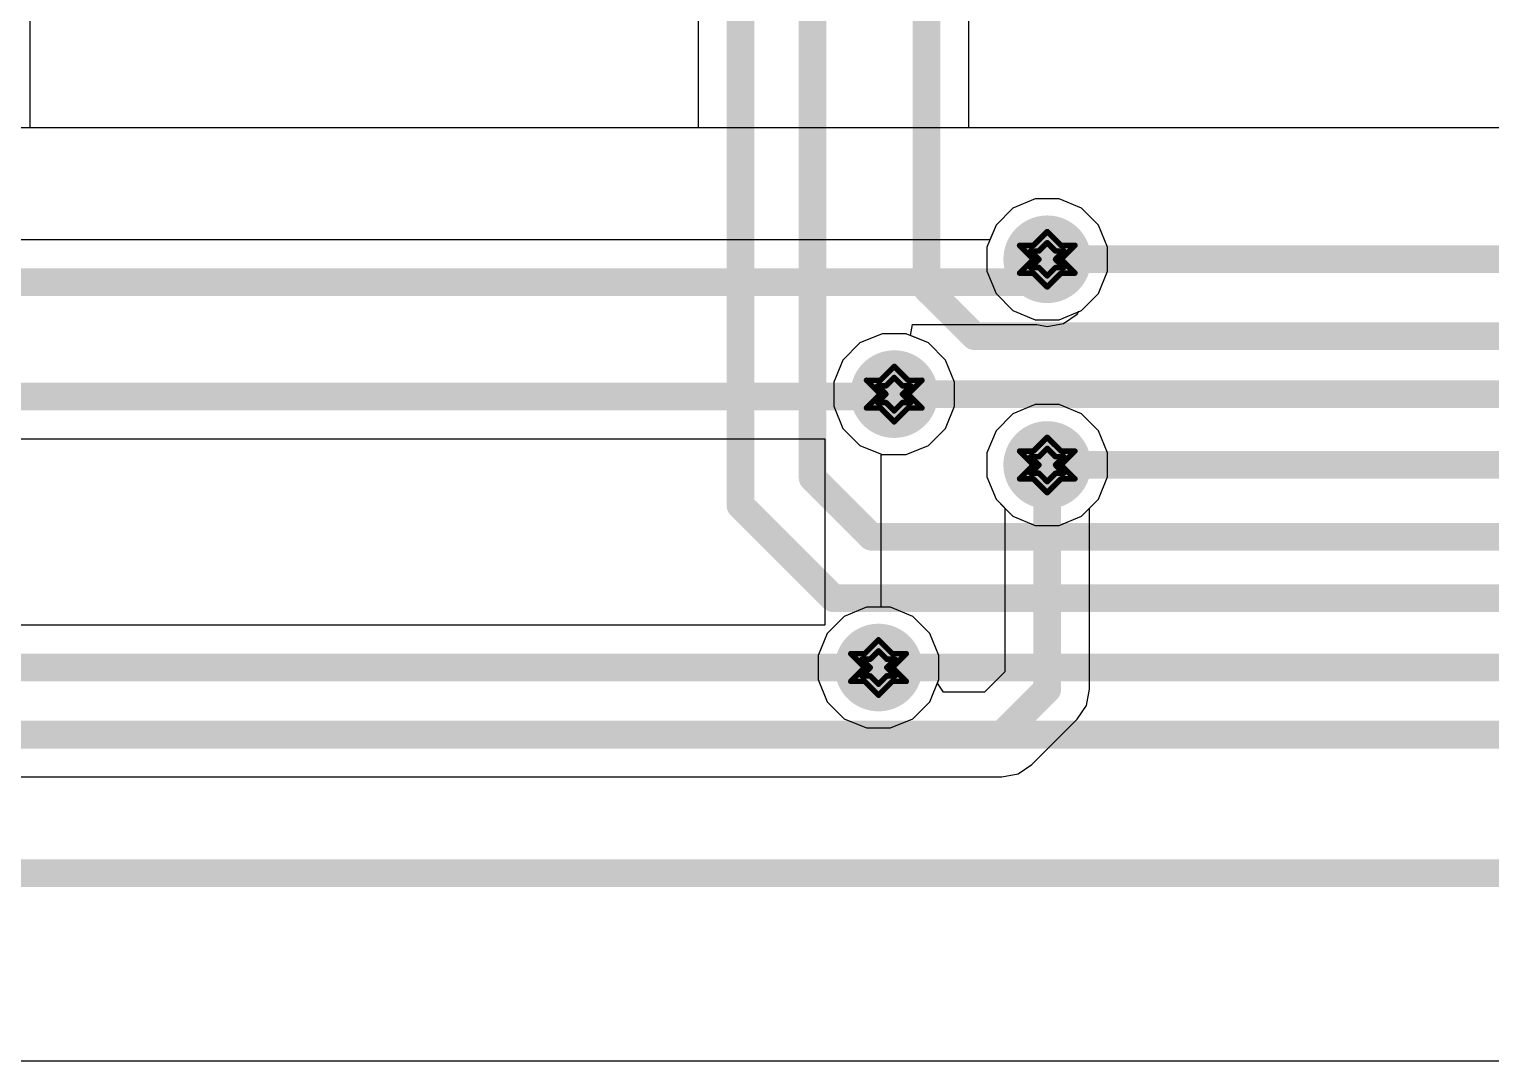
# Model space of a CAD drawing. Header units: inches. Extents: x -5 to 5328, y -4 to 5281.
# Drawn here: x 17.26 to 30.67, y 28.59 to 38.05 of the extents above; entities that cross this region are included whole.
import ezdxf

# ---------------------------------------------------------------- set-up
doc = ezdxf.new("R2010")
doc.units = ezdxf.units.IN
for name, color, linetype in [('Bottom Layer', 5, 'Continuous'), ('Bottom Solder', 6, 'Continuous'), ('Drill Drawing', 1, 'Continuous'), ('Layer 1', 16, 'Continuous'), ('Layer 2', 76, 'Continuous'), ('Top Layer', 1, 'Continuous'), ('Top Solder', 216, 'Continuous'), ('Via Holes', 16, 'Continuous')]:
    doc.layers.add(name, color=color, linetype=linetype)

msp = doc.modelspace()

# ---------------------------------------------------------------- hatches: boundary and pattern name
at = {"layer": 'Bottom Layer'}
h = msp.add_hatch(color=5, dxfattribs=at)
edge = h.paths.add_edge_path()
edge.add_arc((26.601, 35.944), 0.3, 0, 360)
h = msp.add_hatch(color=5, dxfattribs=at)
edge = h.paths.add_edge_path()
edge.add_arc((25.198, 34.707), 0.3, 0, 360)
h = msp.add_hatch(color=5, dxfattribs=at)
edge = h.paths.add_edge_path()
edge.add_arc((26.601, 34.057), 0.3, 0, 360)
h = msp.add_hatch(color=5, dxfattribs=at)
edge = h.paths.add_edge_path()
edge.add_arc((25.054, 32.199), 0.3, 0, 360)
at = {"layer": 'Bottom Solder'}
h = msp.add_hatch(color=6, dxfattribs=at)
edge = h.paths.add_edge_path()
edge.add_arc((26.601, 35.944), 0.402, 0, 360)
h = msp.add_hatch(color=6, dxfattribs=at)
edge = h.paths.add_edge_path()
edge.add_arc((25.198, 34.707), 0.402, 0, 360)
h = msp.add_hatch(color=6, dxfattribs=at)
edge = h.paths.add_edge_path()
edge.add_arc((26.601, 34.057), 0.402, 0, 360)
h = msp.add_hatch(color=6, dxfattribs=at)
edge = h.paths.add_edge_path()
edge.add_arc((25.054, 32.199), 0.402, 0, 360)
at = {"layer": 'Layer 1'}
h = msp.add_hatch(color=16, dxfattribs=at)
edge = h.paths.add_edge_path()
edge.add_arc((26.601, 35.944), 0.3, 0, 360)
h = msp.add_hatch(color=16, dxfattribs=at)
edge = h.paths.add_edge_path()
edge.add_arc((25.198, 34.707), 0.3, 0, 360)
h = msp.add_hatch(color=16, dxfattribs=at)
edge = h.paths.add_edge_path()
edge.add_arc((26.601, 34.057), 0.3, 0, 360)
h = msp.add_hatch(color=16, dxfattribs=at)
edge = h.paths.add_edge_path()
edge.add_arc((25.054, 32.199), 0.3, 0, 360)
at = {"layer": 'Layer 2'}
h = msp.add_hatch(color=76, dxfattribs=at)
edge = h.paths.add_edge_path()
edge.add_arc((26.601, 35.944), 0.3, 0, 360)
h = msp.add_hatch(color=76, dxfattribs=at)
edge = h.paths.add_edge_path()
edge.add_arc((25.198, 34.707), 0.3, 0, 360)
h = msp.add_hatch(color=76, dxfattribs=at)
edge = h.paths.add_edge_path()
edge.add_arc((26.601, 34.057), 0.3, 0, 360)
h = msp.add_hatch(color=76, dxfattribs=at)
edge = h.paths.add_edge_path()
edge.add_arc((25.054, 32.199), 0.3, 0, 360)
at = {"layer": 'Top Layer'}
h = msp.add_hatch(color=1, dxfattribs=at)
edge = h.paths.add_edge_path()
edge.add_arc((26.601, 35.944), 0.3, 0, 360)
h = msp.add_hatch(color=1, dxfattribs=at)
edge = h.paths.add_edge_path()
edge.add_arc((25.198, 34.707), 0.3, 0, 360)
h = msp.add_hatch(color=1, dxfattribs=at)
edge = h.paths.add_edge_path()
edge.add_arc((26.601, 34.057), 0.3, 0, 360)
h = msp.add_hatch(color=1, dxfattribs=at)
edge = h.paths.add_edge_path()
edge.add_arc((25.054, 32.199), 0.3, 0, 360)
at = {"layer": 'Top Solder'}
h = msp.add_hatch(color=216, dxfattribs=at)
edge = h.paths.add_edge_path()
edge.add_arc((26.601, 35.944), 0.402, 0, 360)
h = msp.add_hatch(color=216, dxfattribs=at)
edge = h.paths.add_edge_path()
edge.add_arc((25.198, 34.707), 0.402, 0, 360)
h = msp.add_hatch(color=216, dxfattribs=at)
edge = h.paths.add_edge_path()
edge.add_arc((26.601, 34.057), 0.402, 0, 360)
h = msp.add_hatch(color=216, dxfattribs=at)
edge = h.paths.add_edge_path()
edge.add_arc((25.054, 32.199), 0.402, 0, 360)
at = {"layer": 'Via Holes'}
h = msp.add_hatch(color=7, dxfattribs=at)
edge = h.paths.add_edge_path()
edge.add_arc((26.601, 35.944), 0.15, 0, 360)
h = msp.add_hatch(color=7, dxfattribs=at)
edge = h.paths.add_edge_path()
edge.add_arc((25.198, 34.707), 0.15, 0, 360)
h = msp.add_hatch(color=7, dxfattribs=at)
edge = h.paths.add_edge_path()
edge.add_arc((26.601, 34.057), 0.15, 0, 360)
h = msp.add_hatch(color=7, dxfattribs=at)
edge = h.paths.add_edge_path()
edge.add_arc((25.054, 32.199), 0.15, 0, 360)

# ---------------------------------------------------------------- linework, layer by layer
at = {"layer": 'Bottom Layer'}
for p, q in [((26.491, 36.498), (26.287, 36.414)), ((26.711, 36.498), (26.491, 36.498)), ((26.915, 36.414), (26.711, 36.498)), ((26.287, 36.414), (26.132, 36.258)), ((27.071, 36.258), (26.915, 36.414)), ((26.132, 36.258), (26.076, 36.123)), ((27.155, 36.054), (27.071, 36.258)), ((26.076, 36.123), (17.037, 36.123)), ((27.155, 35.834), (27.155, 36.054)), ((27.071, 35.63), (27.155, 35.834)), ((26.915, 35.474), (27.071, 35.63)), ((26.75, 35.356), (26.876, 35.441)), ((26.876, 35.441), (26.892, 35.465)), ((26.892, 35.465), (26.915, 35.474)), ((25.347, 35.245), (25.367, 35.346)), ((25.367, 35.346), (26.505, 35.346)), ((26.505, 35.346), (26.601, 35.327)), ((26.601, 35.327), (26.75, 35.356)), ((25.512, 35.176), (25.347, 35.245)), ((25.668, 35.02), (25.512, 35.176)), ((25.752, 34.817), (25.668, 35.02)), ((25.752, 34.596), (25.752, 34.817)), ((25.668, 34.393), (25.752, 34.596)), ((26.491, 34.611), (26.287, 34.526)), ((26.711, 34.611), (26.491, 34.611)), ((26.915, 34.526), (26.711, 34.611)), ((26.287, 34.526), (26.132, 34.371)), ((27.071, 34.371), (26.915, 34.526)), ((25.512, 34.237), (25.668, 34.393)), ((26.132, 34.371), (26.047, 34.167)), ((27.155, 34.167), (27.071, 34.371)), ((10.539, 34.296), (24.56, 34.296)), ((24.56, 34.296), (24.56, 32.587)), ((25.308, 34.153), (25.512, 34.237)), ((25.078, 34.146), (25.088, 34.153)), ((25.078, 32.753), (25.078, 34.146)), ((25.088, 34.153), (25.308, 34.153)), ((26.047, 34.167), (26.047, 33.947)), ((27.155, 33.947), (27.155, 34.167)), ((26.047, 33.947), (26.132, 33.743)), ((27.071, 33.743), (27.155, 33.947)), ((26.132, 33.743), (26.213, 33.662)), ((26.213, 33.662), (26.213, 32.16)), ((26.99, 33.662), (27.071, 33.743)), ((26.99, 31.999), (26.99, 33.662)), ((25.164, 32.753), (25.078, 32.753)), ((25.368, 32.668), (25.164, 32.753)), ((24.56, 32.587), (7.102, 32.587)), ((25.524, 32.512), (25.368, 32.668)), ((25.608, 32.309), (25.524, 32.512)), ((25.608, 32.088), (25.608, 32.309)), ((25.595, 32.056), (25.608, 32.088)), ((25.651, 31.972), (25.595, 32.056)), ((26.213, 32.16), (26.025, 31.972)), ((26.025, 31.972), (25.651, 31.972)), ((26.96, 31.851), (26.99, 31.999)), ((26.876, 31.725), (26.96, 31.851)), ((26.46, 31.309), (26.876, 31.725)), ((26.334, 31.225), (26.46, 31.309)), ((6.682, 31.195), (26.185, 31.195)), ((26.185, 31.195), (26.334, 31.225))]:
    msp.add_line(p, q, dxfattribs=at)
for points in [[(11.237, 35.735, 0.254, 0.254, 0), (26.582, 35.735, 0.254, 0.254, 0)], [(26.582, 35.735, 0.254, 0.254, 0), (26.601, 35.715, 0.254, 0.254, 0)], [(10.144, 34.684, 0.254, 0.254, 0), (25.175, 34.684, 0.254, 0.254, 0)], [(25.175, 34.684, 0.254, 0.254, 0), (25.198, 34.707, 0.254, 0.254, 0)], [(26.601, 31.999, 0.254, 0.254, 0), (26.601, 34.057, 0.254, 0.254, 0)], [(6.941, 32.199, 0.254, 0.254, 0), (25.054, 32.199, 0.254, 0.254, 0)], [(26.185, 31.583, 0.254, 0.254, 0), (26.601, 31.999, 0.254, 0.254, 0)], [(6.682, 31.583, 0.254, 0.254, 0), (26.185, 31.583, 0.254, 0.254, 0)]]:
    msp.add_lwpolyline(points, format="xyseb", dxfattribs=at)
for points in [[(26.519, 35.735, 0.127, 0.127, 1), (26.646, 35.735, 0.127, 0.127, 1)], [(26.519, 35.735, 0.127, 0.127, 1), (26.646, 35.735, 0.127, 0.127, 1)], [(26.538, 35.715, 0.127, 0.127, 1), (26.665, 35.715, 0.127, 0.127, 1)], [(25.112, 34.684, 0.127, 0.127, 1), (25.239, 34.684, 0.127, 0.127, 1)], [(25.112, 34.684, 0.127, 0.127, 1), (25.239, 34.684, 0.127, 0.127, 1)], [(25.134, 34.707, 0.127, 0.127, 1), (25.261, 34.707, 0.127, 0.127, 1)], [(26.538, 34.057, 0.127, 0.127, 1), (26.665, 34.057, 0.127, 0.127, 1)], [(24.99, 32.199, 0.127, 0.127, 1), (25.117, 32.199, 0.127, 0.127, 1)], [(26.538, 31.999, 0.127, 0.127, 1), (26.665, 31.999, 0.127, 0.127, 1)], [(26.538, 31.999, 0.127, 0.127, 1), (26.665, 31.999, 0.127, 0.127, 1)], [(26.122, 31.583, 0.127, 0.127, 1), (26.249, 31.583, 0.127, 0.127, 1)], [(26.122, 31.583, 0.127, 0.127, 1), (26.249, 31.583, 0.127, 0.127, 1)]]:
    msp.add_lwpolyline(points, format="xyseb", close=True, dxfattribs=at)
at = {"layer": 'Drill Drawing'}
for points in [[(26.474, 36.071, 0.0508, 0.0508, 0), (26.601, 36.198, 0.0508, 0.0508, 0)], [(26.601, 36.198, 0.0508, 0.0508, 0), (26.728, 36.071, 0.0508, 0.0508, 0)], [(26.347, 36.071, 0.0508, 0.0508, 0), (26.474, 35.944, 0.0508, 0.0508, 0)], [(26.347, 36.071, 0.0508, 0.0508, 0), (26.474, 36.071, 0.0508, 0.0508, 0)], [(26.525, 36.02, 0.0508, 0.0508, 0), (26.601, 36.096, 0.0508, 0.0508, 0)], [(26.601, 36.096, 0.0508, 0.0508, 0), (26.677, 36.02, 0.0508, 0.0508, 0)], [(26.728, 36.071, 0.0508, 0.0508, 0), (26.855, 36.071, 0.0508, 0.0508, 0)], [(26.728, 35.944, 0.0508, 0.0508, 0), (26.855, 36.071, 0.0508, 0.0508, 0)], [(26.347, 35.817, 0.0508, 0.0508, 0), (26.474, 35.944, 0.0508, 0.0508, 0)], [(26.449, 36.02, 0.0508, 0.0508, 0), (26.525, 35.944, 0.0508, 0.0508, 0)], [(26.449, 36.02, 0.0508, 0.0508, 0), (26.525, 36.02, 0.0508, 0.0508, 0)], [(26.449, 35.868, 0.0508, 0.0508, 0), (26.525, 35.944, 0.0508, 0.0508, 0)], [(26.677, 36.02, 0.0508, 0.0508, 0), (26.754, 36.02, 0.0508, 0.0508, 0)], [(26.677, 35.944, 0.0508, 0.0508, 0), (26.754, 36.02, 0.0508, 0.0508, 0)], [(26.677, 35.944, 0.0508, 0.0508, 0), (26.754, 35.868, 0.0508, 0.0508, 0)], [(26.728, 35.944, 0.0508, 0.0508, 0), (26.855, 35.817, 0.0508, 0.0508, 0)], [(26.347, 35.817, 0.0508, 0.0508, 0), (26.474, 35.817, 0.0508, 0.0508, 0)], [(26.449, 35.868, 0.0508, 0.0508, 0), (26.525, 35.868, 0.0508, 0.0508, 0)], [(26.474, 35.817, 0.0508, 0.0508, 0), (26.601, 35.69, 0.0508, 0.0508, 0)], [(26.525, 35.868, 0.0508, 0.0508, 0), (26.601, 35.792, 0.0508, 0.0508, 0)], [(26.601, 35.792, 0.0508, 0.0508, 0), (26.677, 35.868, 0.0508, 0.0508, 0)], [(26.601, 35.69, 0.0508, 0.0508, 0), (26.728, 35.817, 0.0508, 0.0508, 0)], [(26.677, 35.868, 0.0508, 0.0508, 0), (26.754, 35.868, 0.0508, 0.0508, 0)], [(26.728, 35.817, 0.0508, 0.0508, 0), (26.855, 35.817, 0.0508, 0.0508, 0)], [(24.944, 34.834, 0.0508, 0.0508, 0), (25.071, 34.707, 0.0508, 0.0508, 0)], [(24.944, 34.834, 0.0508, 0.0508, 0), (25.071, 34.834, 0.0508, 0.0508, 0)], [(25.071, 34.834, 0.0508, 0.0508, 0), (25.198, 34.961, 0.0508, 0.0508, 0)], [(25.122, 34.783, 0.0508, 0.0508, 0), (25.198, 34.859, 0.0508, 0.0508, 0)], [(25.198, 34.961, 0.0508, 0.0508, 0), (25.325, 34.834, 0.0508, 0.0508, 0)], [(25.198, 34.859, 0.0508, 0.0508, 0), (25.274, 34.783, 0.0508, 0.0508, 0)], [(25.325, 34.834, 0.0508, 0.0508, 0), (25.452, 34.834, 0.0508, 0.0508, 0)], [(25.325, 34.707, 0.0508, 0.0508, 0), (25.452, 34.834, 0.0508, 0.0508, 0)], [(24.944, 34.58, 0.0508, 0.0508, 0), (25.071, 34.707, 0.0508, 0.0508, 0)], [(25.045, 34.783, 0.0508, 0.0508, 0), (25.122, 34.707, 0.0508, 0.0508, 0)], [(25.045, 34.783, 0.0508, 0.0508, 0), (25.122, 34.783, 0.0508, 0.0508, 0)], [(25.045, 34.63, 0.0508, 0.0508, 0), (25.122, 34.707, 0.0508, 0.0508, 0)], [(25.274, 34.783, 0.0508, 0.0508, 0), (25.35, 34.783, 0.0508, 0.0508, 0)], [(25.274, 34.707, 0.0508, 0.0508, 0), (25.35, 34.783, 0.0508, 0.0508, 0)], [(25.274, 34.707, 0.0508, 0.0508, 0), (25.35, 34.63, 0.0508, 0.0508, 0)], [(25.325, 34.707, 0.0508, 0.0508, 0), (25.452, 34.58, 0.0508, 0.0508, 0)], [(24.944, 34.58, 0.0508, 0.0508, 0), (25.071, 34.58, 0.0508, 0.0508, 0)], [(25.045, 34.63, 0.0508, 0.0508, 0), (25.122, 34.63, 0.0508, 0.0508, 0)], [(25.071, 34.58, 0.0508, 0.0508, 0), (25.198, 34.453, 0.0508, 0.0508, 0)], [(25.122, 34.63, 0.0508, 0.0508, 0), (25.198, 34.554, 0.0508, 0.0508, 0)], [(25.198, 34.554, 0.0508, 0.0508, 0), (25.274, 34.63, 0.0508, 0.0508, 0)], [(25.198, 34.453, 0.0508, 0.0508, 0), (25.325, 34.58, 0.0508, 0.0508, 0)], [(25.274, 34.63, 0.0508, 0.0508, 0), (25.35, 34.63, 0.0508, 0.0508, 0)], [(25.325, 34.58, 0.0508, 0.0508, 0), (25.452, 34.58, 0.0508, 0.0508, 0)], [(26.474, 34.184, 0.0508, 0.0508, 0), (26.601, 34.311, 0.0508, 0.0508, 0)], [(26.601, 34.311, 0.0508, 0.0508, 0), (26.728, 34.184, 0.0508, 0.0508, 0)], [(26.347, 34.184, 0.0508, 0.0508, 0), (26.474, 34.057, 0.0508, 0.0508, 0)], [(26.347, 34.184, 0.0508, 0.0508, 0), (26.474, 34.184, 0.0508, 0.0508, 0)], [(26.525, 34.133, 0.0508, 0.0508, 0), (26.601, 34.209, 0.0508, 0.0508, 0)], [(26.601, 34.209, 0.0508, 0.0508, 0), (26.677, 34.133, 0.0508, 0.0508, 0)], [(26.728, 34.184, 0.0508, 0.0508, 0), (26.855, 34.184, 0.0508, 0.0508, 0)], [(26.728, 34.057, 0.0508, 0.0508, 0), (26.855, 34.184, 0.0508, 0.0508, 0)], [(26.347, 33.93, 0.0508, 0.0508, 0), (26.474, 34.057, 0.0508, 0.0508, 0)], [(26.449, 34.133, 0.0508, 0.0508, 0), (26.525, 34.057, 0.0508, 0.0508, 0)], [(26.449, 34.133, 0.0508, 0.0508, 0), (26.525, 34.133, 0.0508, 0.0508, 0)], [(26.449, 33.981, 0.0508, 0.0508, 0), (26.525, 34.057, 0.0508, 0.0508, 0)], [(26.677, 34.133, 0.0508, 0.0508, 0), (26.754, 34.133, 0.0508, 0.0508, 0)], [(26.677, 34.057, 0.0508, 0.0508, 0), (26.754, 34.133, 0.0508, 0.0508, 0)], [(26.677, 34.057, 0.0508, 0.0508, 0), (26.754, 33.981, 0.0508, 0.0508, 0)], [(26.728, 34.057, 0.0508, 0.0508, 0), (26.855, 33.93, 0.0508, 0.0508, 0)], [(26.347, 33.93, 0.0508, 0.0508, 0), (26.474, 33.93, 0.0508, 0.0508, 0)], [(26.449, 33.981, 0.0508, 0.0508, 0), (26.525, 33.981, 0.0508, 0.0508, 0)], [(26.474, 33.93, 0.0508, 0.0508, 0), (26.601, 33.803, 0.0508, 0.0508, 0)], [(26.525, 33.981, 0.0508, 0.0508, 0), (26.601, 33.904, 0.0508, 0.0508, 0)], [(26.601, 33.904, 0.0508, 0.0508, 0), (26.677, 33.981, 0.0508, 0.0508, 0)], [(26.601, 33.803, 0.0508, 0.0508, 0), (26.728, 33.93, 0.0508, 0.0508, 0)], [(26.677, 33.981, 0.0508, 0.0508, 0), (26.754, 33.981, 0.0508, 0.0508, 0)], [(26.728, 33.93, 0.0508, 0.0508, 0), (26.855, 33.93, 0.0508, 0.0508, 0)], [(24.927, 32.326, 0.0508, 0.0508, 0), (25.054, 32.453, 0.0508, 0.0508, 0)], [(25.054, 32.453, 0.0508, 0.0508, 0), (25.181, 32.326, 0.0508, 0.0508, 0)], [(24.8, 32.326, 0.0508, 0.0508, 0), (24.927, 32.199, 0.0508, 0.0508, 0)], [(24.8, 32.326, 0.0508, 0.0508, 0), (24.927, 32.326, 0.0508, 0.0508, 0)], [(24.978, 32.275, 0.0508, 0.0508, 0), (25.054, 32.351, 0.0508, 0.0508, 0)], [(25.054, 32.351, 0.0508, 0.0508, 0), (25.13, 32.275, 0.0508, 0.0508, 0)], [(25.181, 32.326, 0.0508, 0.0508, 0), (25.308, 32.326, 0.0508, 0.0508, 0)], [(25.181, 32.199, 0.0508, 0.0508, 0), (25.308, 32.326, 0.0508, 0.0508, 0)], [(24.8, 32.072, 0.0508, 0.0508, 0), (24.927, 32.199, 0.0508, 0.0508, 0)], [(24.901, 32.275, 0.0508, 0.0508, 0), (24.978, 32.199, 0.0508, 0.0508, 0)], [(24.901, 32.275, 0.0508, 0.0508, 0), (24.978, 32.275, 0.0508, 0.0508, 0)], [(24.901, 32.122, 0.0508, 0.0508, 0), (24.978, 32.199, 0.0508, 0.0508, 0)], [(25.13, 32.275, 0.0508, 0.0508, 0), (25.206, 32.275, 0.0508, 0.0508, 0)], [(25.13, 32.199, 0.0508, 0.0508, 0), (25.206, 32.275, 0.0508, 0.0508, 0)], [(25.13, 32.199, 0.0508, 0.0508, 0), (25.206, 32.122, 0.0508, 0.0508, 0)], [(25.181, 32.199, 0.0508, 0.0508, 0), (25.308, 32.072, 0.0508, 0.0508, 0)], [(24.8, 32.072, 0.0508, 0.0508, 0), (24.927, 32.072, 0.0508, 0.0508, 0)], [(24.901, 32.122, 0.0508, 0.0508, 0), (24.978, 32.122, 0.0508, 0.0508, 0)], [(24.927, 32.072, 0.0508, 0.0508, 0), (25.054, 31.945, 0.0508, 0.0508, 0)], [(24.978, 32.122, 0.0508, 0.0508, 0), (25.054, 32.046, 0.0508, 0.0508, 0)], [(25.054, 32.046, 0.0508, 0.0508, 0), (25.13, 32.122, 0.0508, 0.0508, 0)], [(25.054, 31.945, 0.0508, 0.0508, 0), (25.181, 32.072, 0.0508, 0.0508, 0)], [(25.13, 32.122, 0.0508, 0.0508, 0), (25.206, 32.122, 0.0508, 0.0508, 0)], [(25.181, 32.072, 0.0508, 0.0508, 0), (25.308, 32.072, 0.0508, 0.0508, 0)]]:
    msp.add_lwpolyline(points, format="xyseb", dxfattribs=at)
for points in [[(26.589, 36.198, 0.0254, 0.0254, 1), (26.614, 36.198, 0.0254, 0.0254, 1)], [(26.589, 36.198, 0.0254, 0.0254, 1), (26.614, 36.198, 0.0254, 0.0254, 1)], [(26.335, 36.071, 0.0254, 0.0254, 1), (26.36, 36.071, 0.0254, 0.0254, 1)], [(26.335, 36.071, 0.0254, 0.0254, 1), (26.36, 36.071, 0.0254, 0.0254, 1)], [(26.462, 36.071, 0.0254, 0.0254, 1), (26.487, 36.071, 0.0254, 0.0254, 1)], [(26.462, 36.071, 0.0254, 0.0254, 1), (26.487, 36.071, 0.0254, 0.0254, 1)], [(26.589, 36.096, 0.0254, 0.0254, 1), (26.614, 36.096, 0.0254, 0.0254, 1)], [(26.589, 36.096, 0.0254, 0.0254, 1), (26.614, 36.096, 0.0254, 0.0254, 1)], [(26.716, 36.071, 0.0254, 0.0254, 1), (26.741, 36.071, 0.0254, 0.0254, 1)], [(26.716, 36.071, 0.0254, 0.0254, 1), (26.741, 36.071, 0.0254, 0.0254, 1)], [(26.843, 36.071, 0.0254, 0.0254, 1), (26.868, 36.071, 0.0254, 0.0254, 1)], [(26.843, 36.071, 0.0254, 0.0254, 1), (26.868, 36.071, 0.0254, 0.0254, 1)], [(26.436, 36.02, 0.0254, 0.0254, 1), (26.462, 36.02, 0.0254, 0.0254, 1)], [(26.436, 36.02, 0.0254, 0.0254, 1), (26.462, 36.02, 0.0254, 0.0254, 1)], [(26.462, 35.944, 0.0254, 0.0254, 1), (26.487, 35.944, 0.0254, 0.0254, 1)], [(26.462, 35.944, 0.0254, 0.0254, 1), (26.487, 35.944, 0.0254, 0.0254, 1)], [(26.512, 36.02, 0.0254, 0.0254, 1), (26.538, 36.02, 0.0254, 0.0254, 1)], [(26.512, 36.02, 0.0254, 0.0254, 1), (26.538, 36.02, 0.0254, 0.0254, 1)], [(26.512, 35.944, 0.0254, 0.0254, 1), (26.538, 35.944, 0.0254, 0.0254, 1)], [(26.512, 35.944, 0.0254, 0.0254, 1), (26.538, 35.944, 0.0254, 0.0254, 1)], [(26.665, 36.02, 0.0254, 0.0254, 1), (26.69, 36.02, 0.0254, 0.0254, 1)], [(26.665, 36.02, 0.0254, 0.0254, 1), (26.69, 36.02, 0.0254, 0.0254, 1)], [(26.665, 35.944, 0.0254, 0.0254, 1), (26.69, 35.944, 0.0254, 0.0254, 1)], [(26.665, 35.944, 0.0254, 0.0254, 1), (26.69, 35.944, 0.0254, 0.0254, 1)], [(26.716, 35.944, 0.0254, 0.0254, 1), (26.741, 35.944, 0.0254, 0.0254, 1)], [(26.716, 35.944, 0.0254, 0.0254, 1), (26.741, 35.944, 0.0254, 0.0254, 1)], [(26.741, 36.02, 0.0254, 0.0254, 1), (26.766, 36.02, 0.0254, 0.0254, 1)], [(26.741, 36.02, 0.0254, 0.0254, 1), (26.766, 36.02, 0.0254, 0.0254, 1)], [(26.335, 35.817, 0.0254, 0.0254, 1), (26.36, 35.817, 0.0254, 0.0254, 1)], [(26.335, 35.817, 0.0254, 0.0254, 1), (26.36, 35.817, 0.0254, 0.0254, 1)], [(26.436, 35.868, 0.0254, 0.0254, 1), (26.462, 35.868, 0.0254, 0.0254, 1)], [(26.436, 35.868, 0.0254, 0.0254, 1), (26.462, 35.868, 0.0254, 0.0254, 1)], [(26.462, 35.817, 0.0254, 0.0254, 1), (26.487, 35.817, 0.0254, 0.0254, 1)], [(26.462, 35.817, 0.0254, 0.0254, 1), (26.487, 35.817, 0.0254, 0.0254, 1)], [(26.512, 35.868, 0.0254, 0.0254, 1), (26.538, 35.868, 0.0254, 0.0254, 1)], [(26.512, 35.868, 0.0254, 0.0254, 1), (26.538, 35.868, 0.0254, 0.0254, 1)], [(26.589, 35.792, 0.0254, 0.0254, 1), (26.614, 35.792, 0.0254, 0.0254, 1)], [(26.589, 35.792, 0.0254, 0.0254, 1), (26.614, 35.792, 0.0254, 0.0254, 1)], [(26.665, 35.868, 0.0254, 0.0254, 1), (26.69, 35.868, 0.0254, 0.0254, 1)], [(26.665, 35.868, 0.0254, 0.0254, 1), (26.69, 35.868, 0.0254, 0.0254, 1)], [(26.716, 35.817, 0.0254, 0.0254, 1), (26.741, 35.817, 0.0254, 0.0254, 1)], [(26.716, 35.817, 0.0254, 0.0254, 1), (26.741, 35.817, 0.0254, 0.0254, 1)], [(26.741, 35.868, 0.0254, 0.0254, 1), (26.766, 35.868, 0.0254, 0.0254, 1)], [(26.741, 35.868, 0.0254, 0.0254, 1), (26.766, 35.868, 0.0254, 0.0254, 1)], [(26.843, 35.817, 0.0254, 0.0254, 1), (26.868, 35.817, 0.0254, 0.0254, 1)], [(26.843, 35.817, 0.0254, 0.0254, 1), (26.868, 35.817, 0.0254, 0.0254, 1)], [(26.589, 35.69, 0.0254, 0.0254, 1), (26.614, 35.69, 0.0254, 0.0254, 1)], [(26.589, 35.69, 0.0254, 0.0254, 1), (26.614, 35.69, 0.0254, 0.0254, 1)], [(24.931, 34.834, 0.0254, 0.0254, 1), (24.957, 34.834, 0.0254, 0.0254, 1)], [(24.931, 34.834, 0.0254, 0.0254, 1), (24.957, 34.834, 0.0254, 0.0254, 1)], [(25.058, 34.834, 0.0254, 0.0254, 1), (25.084, 34.834, 0.0254, 0.0254, 1)], [(25.058, 34.834, 0.0254, 0.0254, 1), (25.084, 34.834, 0.0254, 0.0254, 1)], [(25.185, 34.961, 0.0254, 0.0254, 1), (25.211, 34.961, 0.0254, 0.0254, 1)], [(25.185, 34.961, 0.0254, 0.0254, 1), (25.211, 34.961, 0.0254, 0.0254, 1)], [(25.185, 34.859, 0.0254, 0.0254, 1), (25.211, 34.859, 0.0254, 0.0254, 1)], [(25.185, 34.859, 0.0254, 0.0254, 1), (25.211, 34.859, 0.0254, 0.0254, 1)], [(25.312, 34.834, 0.0254, 0.0254, 1), (25.338, 34.834, 0.0254, 0.0254, 1)], [(25.312, 34.834, 0.0254, 0.0254, 1), (25.338, 34.834, 0.0254, 0.0254, 1)], [(25.439, 34.834, 0.0254, 0.0254, 1), (25.465, 34.834, 0.0254, 0.0254, 1)], [(25.439, 34.834, 0.0254, 0.0254, 1), (25.465, 34.834, 0.0254, 0.0254, 1)], [(25.033, 34.783, 0.0254, 0.0254, 1), (25.058, 34.783, 0.0254, 0.0254, 1)], [(25.033, 34.783, 0.0254, 0.0254, 1), (25.058, 34.783, 0.0254, 0.0254, 1)], [(25.058, 34.707, 0.0254, 0.0254, 1), (25.084, 34.707, 0.0254, 0.0254, 1)], [(25.058, 34.707, 0.0254, 0.0254, 1), (25.084, 34.707, 0.0254, 0.0254, 1)], [(25.109, 34.783, 0.0254, 0.0254, 1), (25.134, 34.783, 0.0254, 0.0254, 1)], [(25.109, 34.783, 0.0254, 0.0254, 1), (25.134, 34.783, 0.0254, 0.0254, 1)], [(25.109, 34.707, 0.0254, 0.0254, 1), (25.134, 34.707, 0.0254, 0.0254, 1)], [(25.109, 34.707, 0.0254, 0.0254, 1), (25.134, 34.707, 0.0254, 0.0254, 1)], [(25.261, 34.783, 0.0254, 0.0254, 1), (25.287, 34.783, 0.0254, 0.0254, 1)], [(25.261, 34.783, 0.0254, 0.0254, 1), (25.287, 34.783, 0.0254, 0.0254, 1)], [(25.261, 34.707, 0.0254, 0.0254, 1), (25.287, 34.707, 0.0254, 0.0254, 1)], [(25.261, 34.707, 0.0254, 0.0254, 1), (25.287, 34.707, 0.0254, 0.0254, 1)], [(25.312, 34.707, 0.0254, 0.0254, 1), (25.338, 34.707, 0.0254, 0.0254, 1)], [(25.312, 34.707, 0.0254, 0.0254, 1), (25.338, 34.707, 0.0254, 0.0254, 1)], [(25.338, 34.783, 0.0254, 0.0254, 1), (25.363, 34.783, 0.0254, 0.0254, 1)], [(25.338, 34.783, 0.0254, 0.0254, 1), (25.363, 34.783, 0.0254, 0.0254, 1)], [(24.931, 34.58, 0.0254, 0.0254, 1), (24.957, 34.58, 0.0254, 0.0254, 1)], [(24.931, 34.58, 0.0254, 0.0254, 1), (24.957, 34.58, 0.0254, 0.0254, 1)], [(25.033, 34.63, 0.0254, 0.0254, 1), (25.058, 34.63, 0.0254, 0.0254, 1)], [(25.033, 34.63, 0.0254, 0.0254, 1), (25.058, 34.63, 0.0254, 0.0254, 1)], [(25.058, 34.58, 0.0254, 0.0254, 1), (25.084, 34.58, 0.0254, 0.0254, 1)], [(25.058, 34.58, 0.0254, 0.0254, 1), (25.084, 34.58, 0.0254, 0.0254, 1)], [(25.109, 34.63, 0.0254, 0.0254, 1), (25.134, 34.63, 0.0254, 0.0254, 1)], [(25.109, 34.63, 0.0254, 0.0254, 1), (25.134, 34.63, 0.0254, 0.0254, 1)], [(25.261, 34.63, 0.0254, 0.0254, 1), (25.287, 34.63, 0.0254, 0.0254, 1)], [(25.261, 34.63, 0.0254, 0.0254, 1), (25.287, 34.63, 0.0254, 0.0254, 1)], [(25.312, 34.58, 0.0254, 0.0254, 1), (25.338, 34.58, 0.0254, 0.0254, 1)], [(25.312, 34.58, 0.0254, 0.0254, 1), (25.338, 34.58, 0.0254, 0.0254, 1)], [(25.338, 34.63, 0.0254, 0.0254, 1), (25.363, 34.63, 0.0254, 0.0254, 1)], [(25.338, 34.63, 0.0254, 0.0254, 1), (25.363, 34.63, 0.0254, 0.0254, 1)], [(25.439, 34.58, 0.0254, 0.0254, 1), (25.465, 34.58, 0.0254, 0.0254, 1)], [(25.439, 34.58, 0.0254, 0.0254, 1), (25.465, 34.58, 0.0254, 0.0254, 1)], [(25.185, 34.554, 0.0254, 0.0254, 1), (25.211, 34.554, 0.0254, 0.0254, 1)], [(25.185, 34.554, 0.0254, 0.0254, 1), (25.211, 34.554, 0.0254, 0.0254, 1)], [(25.185, 34.453, 0.0254, 0.0254, 1), (25.211, 34.453, 0.0254, 0.0254, 1)], [(25.185, 34.453, 0.0254, 0.0254, 1), (25.211, 34.453, 0.0254, 0.0254, 1)], [(26.589, 34.311, 0.0254, 0.0254, 1), (26.614, 34.311, 0.0254, 0.0254, 1)], [(26.589, 34.311, 0.0254, 0.0254, 1), (26.614, 34.311, 0.0254, 0.0254, 1)], [(26.335, 34.184, 0.0254, 0.0254, 1), (26.36, 34.184, 0.0254, 0.0254, 1)], [(26.335, 34.184, 0.0254, 0.0254, 1), (26.36, 34.184, 0.0254, 0.0254, 1)], [(26.462, 34.184, 0.0254, 0.0254, 1), (26.487, 34.184, 0.0254, 0.0254, 1)], [(26.462, 34.184, 0.0254, 0.0254, 1), (26.487, 34.184, 0.0254, 0.0254, 1)], [(26.589, 34.209, 0.0254, 0.0254, 1), (26.614, 34.209, 0.0254, 0.0254, 1)], [(26.589, 34.209, 0.0254, 0.0254, 1), (26.614, 34.209, 0.0254, 0.0254, 1)], [(26.716, 34.184, 0.0254, 0.0254, 1), (26.741, 34.184, 0.0254, 0.0254, 1)], [(26.716, 34.184, 0.0254, 0.0254, 1), (26.741, 34.184, 0.0254, 0.0254, 1)], [(26.843, 34.184, 0.0254, 0.0254, 1), (26.868, 34.184, 0.0254, 0.0254, 1)], [(26.843, 34.184, 0.0254, 0.0254, 1), (26.868, 34.184, 0.0254, 0.0254, 1)], [(26.436, 34.133, 0.0254, 0.0254, 1), (26.462, 34.133, 0.0254, 0.0254, 1)], [(26.436, 34.133, 0.0254, 0.0254, 1), (26.462, 34.133, 0.0254, 0.0254, 1)], [(26.462, 34.057, 0.0254, 0.0254, 1), (26.487, 34.057, 0.0254, 0.0254, 1)], [(26.462, 34.057, 0.0254, 0.0254, 1), (26.487, 34.057, 0.0254, 0.0254, 1)], [(26.512, 34.133, 0.0254, 0.0254, 1), (26.538, 34.133, 0.0254, 0.0254, 1)], [(26.512, 34.133, 0.0254, 0.0254, 1), (26.538, 34.133, 0.0254, 0.0254, 1)], [(26.512, 34.057, 0.0254, 0.0254, 1), (26.538, 34.057, 0.0254, 0.0254, 1)], [(26.512, 34.057, 0.0254, 0.0254, 1), (26.538, 34.057, 0.0254, 0.0254, 1)], [(26.665, 34.133, 0.0254, 0.0254, 1), (26.69, 34.133, 0.0254, 0.0254, 1)], [(26.665, 34.133, 0.0254, 0.0254, 1), (26.69, 34.133, 0.0254, 0.0254, 1)], [(26.665, 34.057, 0.0254, 0.0254, 1), (26.69, 34.057, 0.0254, 0.0254, 1)], [(26.665, 34.057, 0.0254, 0.0254, 1), (26.69, 34.057, 0.0254, 0.0254, 1)], [(26.716, 34.057, 0.0254, 0.0254, 1), (26.741, 34.057, 0.0254, 0.0254, 1)], [(26.716, 34.057, 0.0254, 0.0254, 1), (26.741, 34.057, 0.0254, 0.0254, 1)], [(26.741, 34.133, 0.0254, 0.0254, 1), (26.766, 34.133, 0.0254, 0.0254, 1)], [(26.741, 34.133, 0.0254, 0.0254, 1), (26.766, 34.133, 0.0254, 0.0254, 1)], [(26.335, 33.93, 0.0254, 0.0254, 1), (26.36, 33.93, 0.0254, 0.0254, 1)], [(26.335, 33.93, 0.0254, 0.0254, 1), (26.36, 33.93, 0.0254, 0.0254, 1)], [(26.436, 33.981, 0.0254, 0.0254, 1), (26.462, 33.981, 0.0254, 0.0254, 1)], [(26.436, 33.981, 0.0254, 0.0254, 1), (26.462, 33.981, 0.0254, 0.0254, 1)], [(26.462, 33.93, 0.0254, 0.0254, 1), (26.487, 33.93, 0.0254, 0.0254, 1)], [(26.462, 33.93, 0.0254, 0.0254, 1), (26.487, 33.93, 0.0254, 0.0254, 1)], [(26.512, 33.981, 0.0254, 0.0254, 1), (26.538, 33.981, 0.0254, 0.0254, 1)], [(26.512, 33.981, 0.0254, 0.0254, 1), (26.538, 33.981, 0.0254, 0.0254, 1)], [(26.589, 33.904, 0.0254, 0.0254, 1), (26.614, 33.904, 0.0254, 0.0254, 1)], [(26.589, 33.904, 0.0254, 0.0254, 1), (26.614, 33.904, 0.0254, 0.0254, 1)], [(26.665, 33.981, 0.0254, 0.0254, 1), (26.69, 33.981, 0.0254, 0.0254, 1)], [(26.665, 33.981, 0.0254, 0.0254, 1), (26.69, 33.981, 0.0254, 0.0254, 1)], [(26.716, 33.93, 0.0254, 0.0254, 1), (26.741, 33.93, 0.0254, 0.0254, 1)], [(26.716, 33.93, 0.0254, 0.0254, 1), (26.741, 33.93, 0.0254, 0.0254, 1)], [(26.741, 33.981, 0.0254, 0.0254, 1), (26.766, 33.981, 0.0254, 0.0254, 1)], [(26.741, 33.981, 0.0254, 0.0254, 1), (26.766, 33.981, 0.0254, 0.0254, 1)], [(26.843, 33.93, 0.0254, 0.0254, 1), (26.868, 33.93, 0.0254, 0.0254, 1)], [(26.843, 33.93, 0.0254, 0.0254, 1), (26.868, 33.93, 0.0254, 0.0254, 1)], [(26.589, 33.803, 0.0254, 0.0254, 1), (26.614, 33.803, 0.0254, 0.0254, 1)], [(26.589, 33.803, 0.0254, 0.0254, 1), (26.614, 33.803, 0.0254, 0.0254, 1)], [(25.041, 32.453, 0.0254, 0.0254, 1), (25.067, 32.453, 0.0254, 0.0254, 1)], [(25.041, 32.453, 0.0254, 0.0254, 1), (25.067, 32.453, 0.0254, 0.0254, 1)], [(24.787, 32.326, 0.0254, 0.0254, 1), (24.813, 32.326, 0.0254, 0.0254, 1)], [(24.787, 32.326, 0.0254, 0.0254, 1), (24.813, 32.326, 0.0254, 0.0254, 1)], [(24.914, 32.326, 0.0254, 0.0254, 1), (24.94, 32.326, 0.0254, 0.0254, 1)], [(24.914, 32.326, 0.0254, 0.0254, 1), (24.94, 32.326, 0.0254, 0.0254, 1)], [(25.041, 32.351, 0.0254, 0.0254, 1), (25.067, 32.351, 0.0254, 0.0254, 1)], [(25.041, 32.351, 0.0254, 0.0254, 1), (25.067, 32.351, 0.0254, 0.0254, 1)], [(25.168, 32.326, 0.0254, 0.0254, 1), (25.194, 32.326, 0.0254, 0.0254, 1)], [(25.168, 32.326, 0.0254, 0.0254, 1), (25.194, 32.326, 0.0254, 0.0254, 1)], [(25.295, 32.326, 0.0254, 0.0254, 1), (25.321, 32.326, 0.0254, 0.0254, 1)], [(25.295, 32.326, 0.0254, 0.0254, 1), (25.321, 32.326, 0.0254, 0.0254, 1)], [(24.889, 32.275, 0.0254, 0.0254, 1), (24.914, 32.275, 0.0254, 0.0254, 1)], [(24.889, 32.275, 0.0254, 0.0254, 1), (24.914, 32.275, 0.0254, 0.0254, 1)], [(24.914, 32.199, 0.0254, 0.0254, 1), (24.94, 32.199, 0.0254, 0.0254, 1)], [(24.914, 32.199, 0.0254, 0.0254, 1), (24.94, 32.199, 0.0254, 0.0254, 1)], [(24.965, 32.275, 0.0254, 0.0254, 1), (24.99, 32.275, 0.0254, 0.0254, 1)], [(24.965, 32.275, 0.0254, 0.0254, 1), (24.99, 32.275, 0.0254, 0.0254, 1)], [(24.965, 32.199, 0.0254, 0.0254, 1), (24.99, 32.199, 0.0254, 0.0254, 1)], [(24.965, 32.199, 0.0254, 0.0254, 1), (24.99, 32.199, 0.0254, 0.0254, 1)], [(25.117, 32.275, 0.0254, 0.0254, 1), (25.143, 32.275, 0.0254, 0.0254, 1)], [(25.117, 32.275, 0.0254, 0.0254, 1), (25.143, 32.275, 0.0254, 0.0254, 1)], [(25.117, 32.199, 0.0254, 0.0254, 1), (25.143, 32.199, 0.0254, 0.0254, 1)], [(25.117, 32.199, 0.0254, 0.0254, 1), (25.143, 32.199, 0.0254, 0.0254, 1)], [(25.168, 32.199, 0.0254, 0.0254, 1), (25.194, 32.199, 0.0254, 0.0254, 1)], [(25.168, 32.199, 0.0254, 0.0254, 1), (25.194, 32.199, 0.0254, 0.0254, 1)], [(25.194, 32.275, 0.0254, 0.0254, 1), (25.219, 32.275, 0.0254, 0.0254, 1)], [(25.194, 32.275, 0.0254, 0.0254, 1), (25.219, 32.275, 0.0254, 0.0254, 1)], [(24.787, 32.072, 0.0254, 0.0254, 1), (24.813, 32.072, 0.0254, 0.0254, 1)], [(24.787, 32.072, 0.0254, 0.0254, 1), (24.813, 32.072, 0.0254, 0.0254, 1)], [(24.889, 32.122, 0.0254, 0.0254, 1), (24.914, 32.122, 0.0254, 0.0254, 1)], [(24.889, 32.122, 0.0254, 0.0254, 1), (24.914, 32.122, 0.0254, 0.0254, 1)], [(24.914, 32.072, 0.0254, 0.0254, 1), (24.94, 32.072, 0.0254, 0.0254, 1)], [(24.914, 32.072, 0.0254, 0.0254, 1), (24.94, 32.072, 0.0254, 0.0254, 1)], [(24.965, 32.122, 0.0254, 0.0254, 1), (24.99, 32.122, 0.0254, 0.0254, 1)], [(24.965, 32.122, 0.0254, 0.0254, 1), (24.99, 32.122, 0.0254, 0.0254, 1)], [(25.041, 32.046, 0.0254, 0.0254, 1), (25.067, 32.046, 0.0254, 0.0254, 1)], [(25.041, 32.046, 0.0254, 0.0254, 1), (25.067, 32.046, 0.0254, 0.0254, 1)], [(25.117, 32.122, 0.0254, 0.0254, 1), (25.143, 32.122, 0.0254, 0.0254, 1)], [(25.117, 32.122, 0.0254, 0.0254, 1), (25.143, 32.122, 0.0254, 0.0254, 1)], [(25.168, 32.072, 0.0254, 0.0254, 1), (25.194, 32.072, 0.0254, 0.0254, 1)], [(25.168, 32.072, 0.0254, 0.0254, 1), (25.194, 32.072, 0.0254, 0.0254, 1)], [(25.194, 32.122, 0.0254, 0.0254, 1), (25.219, 32.122, 0.0254, 0.0254, 1)], [(25.194, 32.122, 0.0254, 0.0254, 1), (25.219, 32.122, 0.0254, 0.0254, 1)], [(25.295, 32.072, 0.0254, 0.0254, 1), (25.321, 32.072, 0.0254, 0.0254, 1)], [(25.295, 32.072, 0.0254, 0.0254, 1), (25.321, 32.072, 0.0254, 0.0254, 1)], [(25.041, 31.945, 0.0254, 0.0254, 1), (25.067, 31.945, 0.0254, 0.0254, 1)], [(25.041, 31.945, 0.0254, 0.0254, 1), (25.067, 31.945, 0.0254, 0.0254, 1)]]:
    msp.add_lwpolyline(points, format="xyseb", close=True, dxfattribs=at)
at = {"layer": 'Layer 1'}
for p, q in [((26.491, 36.498), (26.287, 36.414)), ((26.711, 36.498), (26.491, 36.498)), ((26.915, 36.414), (26.711, 36.498)), ((26.287, 36.414), (26.132, 36.258)), ((27.071, 36.258), (26.915, 36.414)), ((26.132, 36.258), (26.047, 36.054)), ((27.155, 36.054), (27.071, 36.258)), ((26.047, 36.054), (26.047, 35.834)), ((27.155, 35.834), (27.155, 36.054)), ((26.047, 35.834), (26.132, 35.63)), ((27.071, 35.63), (27.155, 35.834)), ((26.132, 35.63), (26.287, 35.474)), ((26.915, 35.474), (27.071, 35.63)), ((26.287, 35.474), (26.491, 35.39)), ((26.491, 35.39), (26.711, 35.39)), ((26.711, 35.39), (26.915, 35.474)), ((25.088, 35.261), (24.884, 35.176)), ((25.308, 35.261), (25.088, 35.261)), ((25.512, 35.176), (25.308, 35.261)), ((24.884, 35.176), (24.728, 35.02)), ((25.668, 35.02), (25.512, 35.176)), ((24.728, 35.02), (24.644, 34.817)), ((25.752, 34.817), (25.668, 35.02)), ((24.644, 34.817), (24.644, 34.596)), ((25.752, 34.596), (25.752, 34.817)), ((24.644, 34.596), (24.728, 34.393)), ((25.668, 34.393), (25.752, 34.596)), ((26.491, 34.611), (26.287, 34.526)), ((26.711, 34.611), (26.491, 34.611)), ((26.915, 34.526), (26.711, 34.611)), ((26.287, 34.526), (26.132, 34.371)), ((27.071, 34.371), (26.915, 34.526)), ((24.728, 34.393), (24.884, 34.237)), ((25.512, 34.237), (25.668, 34.393)), ((26.132, 34.371), (26.047, 34.167)), ((27.155, 34.167), (27.071, 34.371)), ((24.884, 34.237), (25.088, 34.153)), ((25.308, 34.153), (25.512, 34.237)), ((25.088, 34.153), (25.308, 34.153)), ((26.047, 34.167), (26.047, 33.947)), ((27.155, 33.947), (27.155, 34.167)), ((26.047, 33.947), (26.132, 33.743)), ((27.071, 33.743), (27.155, 33.947)), ((26.132, 33.743), (26.287, 33.587)), ((26.915, 33.587), (27.071, 33.743)), ((26.287, 33.587), (26.491, 33.503)), ((26.711, 33.503), (26.915, 33.587)), ((26.491, 33.503), (26.711, 33.503)), ((24.944, 32.753), (24.74, 32.668)), ((25.164, 32.753), (24.944, 32.753)), ((25.368, 32.668), (25.164, 32.753)), ((24.74, 32.668), (24.584, 32.512)), ((25.524, 32.512), (25.368, 32.668)), ((24.584, 32.512), (24.5, 32.309)), ((25.608, 32.309), (25.524, 32.512)), ((24.5, 32.309), (24.5, 32.088)), ((25.608, 32.088), (25.608, 32.309)), ((24.5, 32.088), (24.584, 31.885)), ((25.524, 31.885), (25.608, 32.088)), ((24.584, 31.885), (24.74, 31.729)), ((25.368, 31.729), (25.524, 31.885)), ((24.74, 31.729), (24.944, 31.645)), ((24.944, 31.645), (25.164, 31.645)), ((25.164, 31.645), (25.368, 31.729))]:
    msp.add_line(p, q, dxfattribs=at)
at = {"layer": 'Layer 2'}
for p, q in [((26.491, 36.498), (26.287, 36.414)), ((26.711, 36.498), (26.491, 36.498)), ((26.915, 36.414), (26.711, 36.498)), ((26.287, 36.414), (26.132, 36.258)), ((27.071, 36.258), (26.915, 36.414)), ((26.132, 36.258), (26.047, 36.054)), ((27.155, 36.054), (27.071, 36.258)), ((26.047, 36.054), (26.047, 35.834)), ((27.155, 35.834), (27.155, 36.054)), ((26.047, 35.834), (26.132, 35.63)), ((27.071, 35.63), (27.155, 35.834)), ((26.132, 35.63), (26.287, 35.474)), ((26.915, 35.474), (27.071, 35.63)), ((26.287, 35.474), (26.491, 35.39)), ((26.491, 35.39), (26.711, 35.39)), ((26.711, 35.39), (26.915, 35.474)), ((25.088, 35.261), (24.884, 35.176)), ((25.308, 35.261), (25.088, 35.261)), ((25.512, 35.176), (25.308, 35.261)), ((24.884, 35.176), (24.728, 35.02)), ((25.668, 35.02), (25.512, 35.176)), ((24.728, 35.02), (24.644, 34.817)), ((25.752, 34.817), (25.668, 35.02)), ((24.644, 34.817), (24.644, 34.596)), ((25.752, 34.596), (25.752, 34.817)), ((24.644, 34.596), (24.728, 34.393)), ((25.668, 34.393), (25.752, 34.596)), ((26.491, 34.611), (26.287, 34.526)), ((26.711, 34.611), (26.491, 34.611)), ((26.915, 34.526), (26.711, 34.611)), ((26.287, 34.526), (26.132, 34.371)), ((27.071, 34.371), (26.915, 34.526)), ((24.728, 34.393), (24.884, 34.237)), ((25.512, 34.237), (25.668, 34.393)), ((26.132, 34.371), (26.047, 34.167)), ((27.155, 34.167), (27.071, 34.371)), ((24.884, 34.237), (25.088, 34.153)), ((25.308, 34.153), (25.512, 34.237)), ((25.088, 34.153), (25.308, 34.153)), ((26.047, 34.167), (26.047, 33.947)), ((27.155, 33.947), (27.155, 34.167)), ((26.047, 33.947), (26.132, 33.743)), ((27.071, 33.743), (27.155, 33.947)), ((26.132, 33.743), (26.287, 33.587)), ((26.915, 33.587), (27.071, 33.743)), ((26.287, 33.587), (26.491, 33.503)), ((26.711, 33.503), (26.915, 33.587)), ((26.491, 33.503), (26.711, 33.503)), ((24.944, 32.753), (24.74, 32.668)), ((25.164, 32.753), (24.944, 32.753)), ((25.368, 32.668), (25.164, 32.753)), ((24.74, 32.668), (24.584, 32.512)), ((25.524, 32.512), (25.368, 32.668)), ((24.584, 32.512), (24.5, 32.309)), ((25.608, 32.309), (25.524, 32.512)), ((24.5, 32.309), (24.5, 32.088)), ((25.608, 32.088), (25.608, 32.309)), ((24.5, 32.088), (24.584, 31.885)), ((25.524, 31.885), (25.608, 32.088)), ((24.584, 31.885), (24.74, 31.729)), ((25.368, 31.729), (25.524, 31.885)), ((24.74, 31.729), (24.944, 31.645)), ((24.944, 31.645), (25.164, 31.645)), ((25.164, 31.645), (25.368, 31.729))]:
    msp.add_line(p, q, dxfattribs=at)
at = {"layer": 'Top Layer'}
for p, q in [((25.883, 37.151), (25.883, 50.36)), ((23.399, 43.729), (23.399, 37.151)), ((17.273, 37.902), (17.273, 38.867)), ((17.273, 37.151), (17.273, 37.902)), ((137.414, 37.151), (4.361, 37.151)), ((23.399, 37.151), (17.273, 37.151)), ((137.414, 37.151), (25.883, 37.151)), ((4.361, 28.592), (55.744, 28.592)), ((4.361, 28.592), (55.744, 28.592))]:
    msp.add_line(p, q, dxfattribs=at)
for points in [[(25.494, 35.678, 0.254, 0.254, 0), (25.494, 50.36, 0.254, 0.254, 0)], [(24.449, 33.939, 0.254, 0.254, 0), (24.449, 44.984, 0.254, 0.254, 0)], [(23.787, 33.687, 0.254, 0.254, 0), (23.787, 43.89, 0.254, 0.254, 0)], [(26.601, 35.944, 0.254, 0.254, 0), (129.139, 35.944, 0.254, 0.254, 0)], [(25.494, 35.678, 0.254, 0.254, 0), (25.935, 35.238, 0.254, 0.254, 0)], [(25.935, 35.238, 0.254, 0.254, 0), (126.63, 35.238, 0.254, 0.254, 0)], [(25.198, 34.707, 0.254, 0.254, 0), (125.402, 34.707, 0.254, 0.254, 0)], [(26.601, 34.057, 0.254, 0.254, 0), (123.783, 34.057, 0.254, 0.254, 0)], [(24.449, 33.939, 0.254, 0.254, 0), (24.99, 33.398, 0.254, 0.254, 0)], [(23.787, 33.687, 0.254, 0.254, 0), (24.641, 32.834, 0.254, 0.254, 0)], [(24.99, 33.398, 0.254, 0.254, 0), (122.597, 33.398, 0.254, 0.254, 0)], [(24.641, 32.834, 0.254, 0.254, 0), (118.621, 32.834, 0.254, 0.254, 0)], [(25.054, 32.199, 0.254, 0.254, 0), (116.561, 32.199, 0.254, 0.254, 0)], [(14.027, 31.583, 0.254, 0.254, 0), (91.218, 31.583, 0.254, 0.254, 0)], [(14.393, 30.313, 0.254, 0.254, 0), (60.576, 30.313, 0.254, 0.254, 0)]]:
    msp.add_lwpolyline(points, format="xyseb", dxfattribs=at)
for points in [[(26.538, 35.944, 0.127, 0.127, 1), (26.665, 35.944, 0.127, 0.127, 1)], [(25.431, 35.678, 0.127, 0.127, 1), (25.558, 35.678, 0.127, 0.127, 1)], [(25.431, 35.678, 0.127, 0.127, 1), (25.558, 35.678, 0.127, 0.127, 1)], [(25.871, 35.238, 0.127, 0.127, 1), (25.998, 35.238, 0.127, 0.127, 1)], [(25.871, 35.238, 0.127, 0.127, 1), (25.998, 35.238, 0.127, 0.127, 1)], [(25.134, 34.707, 0.127, 0.127, 1), (25.261, 34.707, 0.127, 0.127, 1)], [(26.538, 34.057, 0.127, 0.127, 1), (26.665, 34.057, 0.127, 0.127, 1)], [(24.386, 33.939, 0.127, 0.127, 1), (24.513, 33.939, 0.127, 0.127, 1)], [(24.386, 33.939, 0.127, 0.127, 1), (24.513, 33.939, 0.127, 0.127, 1)], [(23.724, 33.687, 0.127, 0.127, 1), (23.851, 33.687, 0.127, 0.127, 1)], [(23.724, 33.687, 0.127, 0.127, 1), (23.851, 33.687, 0.127, 0.127, 1)], [(24.926, 33.398, 0.127, 0.127, 1), (25.053, 33.398, 0.127, 0.127, 1)], [(24.926, 33.398, 0.127, 0.127, 1), (25.053, 33.398, 0.127, 0.127, 1)], [(24.578, 32.834, 0.127, 0.127, 1), (24.705, 32.834, 0.127, 0.127, 1)], [(24.578, 32.834, 0.127, 0.127, 1), (24.705, 32.834, 0.127, 0.127, 1)], [(24.99, 32.199, 0.127, 0.127, 1), (25.117, 32.199, 0.127, 0.127, 1)]]:
    msp.add_lwpolyline(points, format="xyseb", close=True, dxfattribs=at)

doc.saveas('drawing.dxf')
